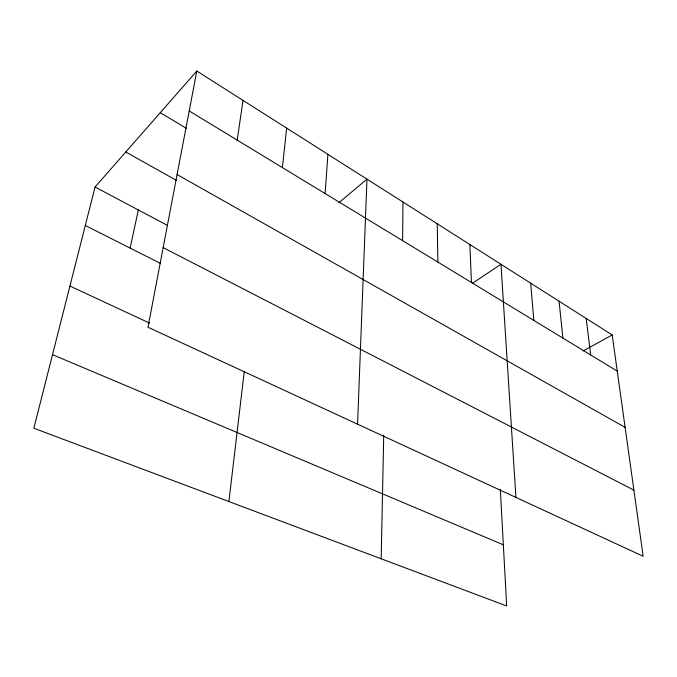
<?xml version="1.0" encoding="UTF-8"?>
<svg xmlns="http://www.w3.org/2000/svg" width="677" height="677" viewBox="0 0 677 677"><rect width="100%" height="100%" fill="white"/><g stroke="black" fill="none" stroke-linecap="round" stroke-linejoin="round"><path stroke-width="1.02" d="M402.62 240.657L402.984 202.034M381.168 558.787L383.732 435.26M357.566 424.174L366.976 179.151L338.728 202.863M325.112 193.546L327.896 154.314M282.419 167.6L286.633 128.105M228.894 501.547L244.262 371.521M237.195 140.114L243.018 100.382M196.821 71.034L147.984 327.236L643.15 556.266L612.194 334.963L196.821 71.034L95.059 187.021L33.85 428.228L506.675 605.966L500.32 489.369M130.119 248.087L138.336 209.963M472.36 283.35L500.972 264.292L515.933 497.417M583.024 351.016L612.194 334.963M52.518 354.663L503.341 544.816M69.934 286.049L149.583 323.115M85.302 225.466L160.644 263.497M163.157 247.63L633.9 490.131M95.059 187.021L167.6 225.466M125.787 152.003L176.409 180.378M177.086 174.548L625.125 427.382M160.254 112.712L186.488 128.351M189.213 110.952L617.246 371.106M586.197 318.452L590.691 354.968M559.05 301.197L562.917 338.085M530.675 283.164L533.848 320.416M469.863 244.524L471.446 282.487M437.24 223.799L437.892 262.101"/></g></svg>
